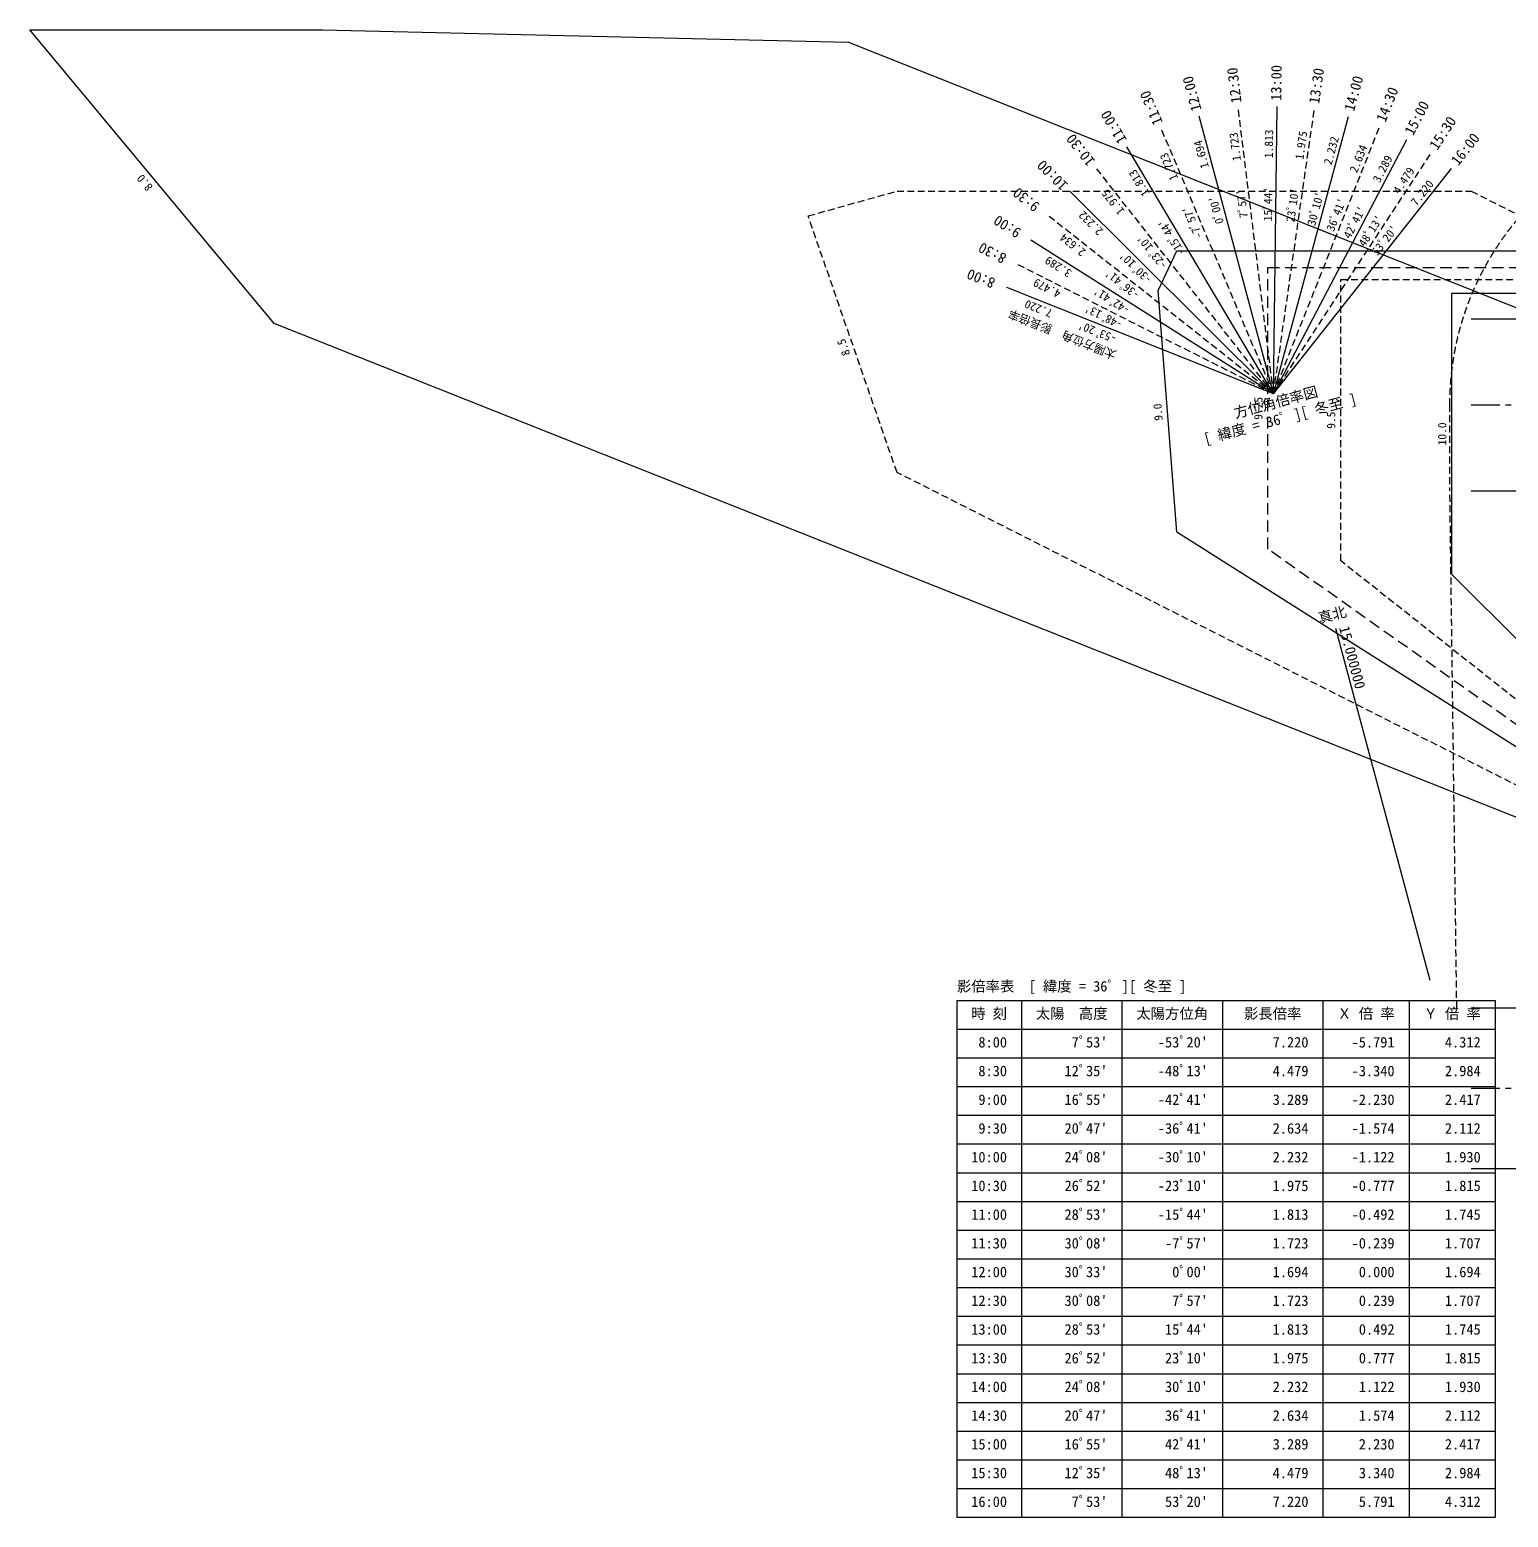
# Model space of a CAD drawing. Units: millimetres at full size. Extents: x -73935 to 48141, y -29131 to 53126.
# Drawn here: x -73935 to -22433, y -29131 to 22671 of the extents above; entities that cross this region are included whole.
import ezdxf
from ezdxf.enums import TextEntityAlignment as Align

# ---------------------------------------------------------------- set-up
doc = ezdxf.new("R2010")
doc.units = ezdxf.units.MM
doc.header["$LTSCALE"] = 200
for name, pattern in [('CHAIN1', [8, 5, -1, 1, -1]), ('DASHED1', [1.8, 1.2, -0.6]), ('DASHED2', [3, 2, -1])]:
    doc.linetypes.add(name, pattern=pattern)
for name, color, linetype in [('0-0_敷地', 7, 'Continuous'), ('0-1_建物配置', 7, 'Continuous'), ('0-2_ 5m10mライン', 7, 'DASHED1'), ('0-3_ 日影図', 7, 'Continuous'), ('0-6_影倍率表', 7, 'Continuous'), ('0-8_方位角倍率図', 7, 'Continuous')]:
    doc.layers.add(name, color=color, linetype=linetype)
doc.styles.add('ＭＳ ゴシック', font='')
doc.styles.get('ＭＳ ゴシック').set_extended_font_data('MS Gothic')

msp = doc.modelspace()

# ---------------------------------------------------------------- linework, layer by layer
at = {"layer": '0-0_敷地'}
for p, q in [((-23728.5, 12609), (25152.9, 12606.5)), ((-23728.8, 6609), (25152.5, 6606.5)), ((-23728.8, -11389.8), (25152.5, -11389.8)), ((-23728.8, -16989.8), (25152.5, -16989.8))]:
    msp.add_line(p, q, dxfattribs=at)
at = {"layer": '0-0_敷地', "linetype": 'CHAIN1'}
for p, q in [((-23728.7, 9609), (25152.7, 9606.5)), ((-23728.8, -14189.8), (25152.5, -14189.8))]:
    msp.add_line(p, q, dxfattribs=at)
at = {"layer": '0-1_建物配置'}
msp.add_line((-25152.5, -10440.7), (-28438.1, 1821.3), dxfattribs=at)
at = {"layer": '0-2_ 5m10mライン'}
for p, q in [((-24477.1, 9609.1), (-24477.3, 6609.1)), ((-24476.4, 6475.2), (-24236.4, -11523.2))]:
    msp.add_line(p, q, dxfattribs=at)
msp.add_arc((-14477.1, 9608.6), 10000, 89.99704, 179.99704, dxfattribs=at)
at = {"layer": '0-3_ 日影図'}
for points in [[(-11736.9, -8890.5), (-65415.1, 12439), (-73934.6, 22671.4)], [(-73934.6, 22671.4), (-63734.8, 22671.3), (-45416.3, 22239.5), (8262.4, 908.3)], [(-34632.7, 13589.6), (-33973.4, 14972.6), (-13973.8, 14973.3), (8262.4, 908.3)], [(-11736.9, -8890.5), (-33972.6, 5172.8), (-34632.7, 13589.6)], [(-11736.9, -8890.5), (-24401.9, 3697), (-24401, 13497.3)], [(-24401, 13497.3), (-4401.4, 13497.9), (8262.4, 908.3)]]:
    msp.add_lwpolyline(points, dxfattribs=at)
at = {"layer": '0-3_ 日影図', "linetype": 'DASHED1'}
for points in [[(-46820.9, 16186.2), (-43723.8, 17052.1), (-23723.8, 17051), (8262.4, 908.3)], [(-11736.9, -8890.5), (-43724.7, 7251.8), (-46820.9, 16186.2)], [(-28270.3, 13974.7), (-8269.1, 13975.8), (8262.4, 908.3)], [(-11736.9, -8890.5), (-28269.6, 4174.9), (-28270.3, 13974.7)]]:
    msp.add_lwpolyline(points, dxfattribs=at)
at = {"layer": '0-3_ 日影図', "linetype": 'DASHED2'}
for points in [[(-11736.9, -8890.5), (-30805.1, 4586.6), (-30804.2, 14386.8)], [(-30804.2, 14386.8), (-10804.6, 14387.5), (8262.4, 908.3)]]:
    msp.add_lwpolyline(points, dxfattribs=at)
at = {"layer": '0-6_影倍率表', "color": 4}
for p, q in [((-41639.3, -11131.3), (-41639.3, -29131.3)), ((-39389.3, -11131.3), (-39389.3, -29131.3)), ((-35889.3, -11131.3), (-35889.3, -29131.3)), ((-32389.3, -11131.3), (-32389.3, -29131.3)), ((-28889.3, -11131.3), (-28889.3, -29131.3)), ((-25889.3, -11131.3), (-25889.3, -29131.3)), ((-41639.3, -12131.3), (-22889.3, -12131.3)), ((-41639.3, -13131.3), (-22889.3, -13131.3)), ((-41639.3, -14131.3), (-22889.3, -14131.3)), ((-41639.3, -15131.3), (-22889.3, -15131.3)), ((-41639.3, -16131.3), (-22889.3, -16131.3)), ((-41639.3, -17131.3), (-22889.3, -17131.3)), ((-41639.3, -18131.3), (-22889.3, -18131.3)), ((-41639.3, -19131.3), (-22889.3, -19131.3)), ((-41639.3, -20131.3), (-22889.3, -20131.3)), ((-41639.3, -21131.3), (-22889.3, -21131.3)), ((-41639.3, -22131.3), (-22889.3, -22131.3)), ((-41639.3, -23131.3), (-22889.3, -23131.3)), ((-41639.3, -24131.3), (-22889.3, -24131.3)), ((-41639.3, -25131.3), (-22889.3, -25131.3)), ((-41639.3, -26131.3), (-22889.3, -26131.3)), ((-41639.3, -27131.3), (-22889.3, -27131.3)), ((-41639.3, -28131.3), (-22889.3, -28131.3)), ((-41639.3, -29131.3), (-22889.3, -29131.3))]:
    msp.add_line(p, q, dxfattribs=at)
msp.add_lwpolyline([(-41639.3, -11131.3), (-22889.3, -11131.3), (-22889.3, -29131.3)], dxfattribs=at)
at = {"layer": '0-8_方位角倍率図', "color": 4, "linetype": 'DASHED1'}
for q in [(-31837, 19922.1), (-29189.2, 19895.9), (-34511.6, 19205.4), (-26916.5, 19290), (-25132, 18362.9), (-36791.6, 17858.9), (-38456.9, 16197.8), (-39538.8, 14502.6)]:
    msp.add_line((-30611, 9997.5), q, dxfattribs=at)
at = {"layer": '0-8_方位角倍率図', "color": 4}
for q in [(-30482.9, 19996.7), (-33199.2, 19656.8), (-27993.5, 19648.9), (-25964.2, 18852.3), (-35721.6, 18593), (-24409.2, 17842.1), (-37703.6, 17047.1), (-39062.7, 15342.6), (-39904.3, 13690.2)]:
    msp.add_line((-30611, 9997.5), q, dxfattribs=at)

# ---------------------------------------------------------------- texts
at = {"layer": '0-1_建物配置', "color": 6, "style": 'ＭＳ ゴシック'}
for s, rotation, p in [('真北', 15, (-28972.9, 1885.1)), ('15.000000', 285, (-28438.1, 1821.3))]:
    msp.add_text(s, height=366.6, rotation=rotation, dxfattribs=at).set_placement(p, align=Align.BOTTOM_LEFT)
at = {"layer": '0-3_ 日影図', "style": 'ＭＳ ゴシック'}
for s, rotation, p in [('8.0', 129.781, (-69559.7, 17260.7)), ('8.5', 109.113, (-45269.1, 11402.8)), ('9.25', 89.995, (-30904.7, 9086.7)), ('9.0', 94.484, (-34378.9, 9074.3)), ('9.5', 90.004, (-28369.9, 8774.8)), ('10.0', 89.995, (-24501.5, 8197.1))]:
    msp.add_text(s, height=293.3, rotation=rotation, dxfattribs=at).set_placement(p, align=Align.BOTTOM_LEFT)
at = {"layer": '0-6_影倍率表', "style": 'ＭＳ ゴシック'}
for s, p in [('影倍率表  [ 緯度 = 36ﾟ ][ 冬至 ]', (-41639.3, -10931.3)), ('時 刻', (-41139.3, -11881.3)), ('太陽\u3000高度', (-38889.3, -11881.3)), ('太陽方位角', (-35389.3, -11881.3)), (' 影長倍率 ', (-31889.3, -11881.3)), ('Ｘ 倍 率', (-28389.3, -11881.3)), ('Ｙ 倍 率', (-25389.3, -11881.3)), (' 8:00', (-41139.3, -12881.3)), (" 7ﾟ53'", (-37889.3, -12881.3)), ("-53ﾟ20'", (-34639.3, -12881.3)), ('7.220', (-30639.3, -12881.3)), ('-5.791', (-27889.3, -12881.3)), ('4.312', (-24639.3, -12881.3)), (' 8:30', (-41139.3, -13881.3)), (" 12ﾟ35'", (-38139.3, -13881.3)), ("-48ﾟ13'", (-34639.3, -13881.3)), ('4.479', (-30639.3, -13881.3)), ('-3.340', (-27889.3, -13881.3)), ('2.984', (-24639.3, -13881.3)), (' 9:00', (-41139.3, -14881.3)), (" 16ﾟ55'", (-38139.3, -14881.3)), ("-42ﾟ41'", (-34639.3, -14881.3)), ('3.289', (-30639.3, -14881.3)), ('-2.230', (-27889.3, -14881.3)), ('2.417', (-24639.3, -14881.3)), (' 9:30', (-41139.3, -15881.3)), (" 20ﾟ47'", (-38139.3, -15881.3)), ("-36ﾟ41'", (-34639.3, -15881.3)), ('2.634', (-30639.3, -15881.3)), ('-1.574', (-27889.3, -15881.3)), ('2.112', (-24639.3, -15881.3)), ('10:00', (-41139.3, -16881.3)), (" 24ﾟ08'", (-38139.3, -16881.3)), ("-30ﾟ10'", (-34639.3, -16881.3)), ('2.232', (-30639.3, -16881.3)), ('-1.122', (-27889.3, -16881.3)), ('1.930', (-24639.3, -16881.3)), ('10:30', (-41139.3, -17881.3)), (" 26ﾟ52'", (-38139.3, -17881.3)), ("-23ﾟ10'", (-34639.3, -17881.3)), ('1.975', (-30639.3, -17881.3)), ('-0.777', (-27889.3, -17881.3)), ('1.815', (-24639.3, -17881.3)), ('11:00', (-41139.3, -18881.3)), (" 28ﾟ53'", (-38139.3, -18881.3)), ("-15ﾟ44'", (-34639.3, -18881.3)), ('1.813', (-30639.3, -18881.3)), ('-0.492', (-27889.3, -18881.3)), ('1.745', (-24639.3, -18881.3)), ('11:30', (-41139.3, -19881.3)), (" 30ﾟ08'", (-38139.3, -19881.3)), ("-7ﾟ57'", (-34389.3, -19881.3)), ('1.723', (-30639.3, -19881.3)), ('-0.239', (-27889.3, -19881.3)), ('1.707', (-24639.3, -19881.3)), ('12:00', (-41139.3, -20881.3)), (" 30ﾟ33'", (-38139.3, -20881.3)), (" 0ﾟ00'", (-34389.3, -20881.3)), ('1.694', (-30639.3, -20881.3)), ('0.000', (-27639.3, -20881.3)), ('1.694', (-24639.3, -20881.3)), ('12:30', (-41139.3, -21881.3)), (" 30ﾟ08'", (-38139.3, -21881.3)), (" 7ﾟ57'", (-34389.3, -21881.3)), ('1.723', (-30639.3, -21881.3)), ('0.239', (-27639.3, -21881.3)), ('1.707', (-24639.3, -21881.3)), ('13:00', (-41139.3, -22881.3)), (" 28ﾟ53'", (-38139.3, -22881.3)), (" 15ﾟ44'", (-34639.3, -22881.3)), ('1.813', (-30639.3, -22881.3)), ('0.492', (-27639.3, -22881.3)), ('1.745', (-24639.3, -22881.3)), ('13:30', (-41139.3, -23881.3)), (" 26ﾟ52'", (-38139.3, -23881.3)), (" 23ﾟ10'", (-34639.3, -23881.3)), ('1.975', (-30639.3, -23881.3)), ('0.777', (-27639.3, -23881.3)), ('1.815', (-24639.3, -23881.3)), (" 24ﾟ08'", (-38139.3, -24881.3)), (" 30ﾟ10'", (-34639.3, -24881.3)), ('14:00', (-41139.3, -24881.3)), ('2.232', (-30639.3, -24881.3)), ('1.122', (-27639.3, -24881.3)), ('1.930', (-24639.3, -24881.3)), (" 20ﾟ47'", (-38139.3, -25881.3)), (" 36ﾟ41'", (-34639.3, -25881.3)), ('14:30', (-41139.3, -25881.3)), ('2.634', (-30639.3, -25881.3)), ('1.574', (-27639.3, -25881.3)), ('2.112', (-24639.3, -25881.3)), ('15:00', (-41139.3, -26881.3)), (" 16ﾟ55'", (-38139.3, -26881.3)), (" 42ﾟ41'", (-34639.3, -26881.3)), ('3.289', (-30639.3, -26881.3)), ('2.230', (-27639.3, -26881.3)), ('2.417', (-24639.3, -26881.3)), ('15:30', (-41139.3, -27881.3)), (" 12ﾟ35'", (-38139.3, -27881.3)), (" 48ﾟ13'", (-34639.3, -27881.3)), ('4.479', (-30639.3, -27881.3)), ('3.340', (-27639.3, -27881.3)), ('2.984', (-24639.3, -27881.3)), ('16:00', (-41139.3, -28881.3)), (" 7ﾟ53'", (-37889.3, -28881.3)), (" 53ﾟ20'", (-34639.3, -28881.3)), ('7.220', (-30639.3, -28881.3)), ('5.791', (-27639.3, -28881.3)), ('4.312', (-24639.3, -28881.3))]:
    msp.add_text(s, height=366.6, dxfattribs=at).set_placement(p, align=Align.BOTTOM_LEFT)
at = {"layer": '0-8_方位角倍率図', "style": 'ＭＳ ゴシック'}
for s, height, rotation, p in [('12:30', 366.6, 97.042, (-31613.4, 20151.3)), ('13:00', 366.6, 89.266, (-30230.4, 20193.5)), ('13:30', 366.6, 81.826, (-28913.3, 20058.4)), ('12:00', 366.6, 105, (-33009.5, 19914.7)), ('14:00', 366.6, 74.826, (-27699.8, 19776.5)), ('11:30', 366.6, 112.958, (-34359.4, 19487.1)), ('14:30', 366.6, 68.318, (-26610.3, 19383.5)), ('11:00', 366.6, 120.734, (-35608.9, 18892.7)), ('15:00', 366.6, 62.31, (-25649.9, 18913.2)), ('1.813', 293.3, 89.266, (-30546, 18197.4)), ('15:30', 366.6, 56.776, (-24813.3, 18393.3)), ('10:30', 366.6, 128.174, (-36718.7, 18170.6)), ('1.694', 293.3, 105, (-32772, 17907.8)), ('1.723', 293.3, 97.042, (-31656, 18130.8)), ('1.975', 293.3, 81.826, (-29484.7, 18119.9)), ('2.232', 293.3, 74.826, (-28503.2, 17922.1)), ('2.634', 293.3, 68.318, (-27618.7, 17632.2)), ('16:00', 366.6, 51.671, (-24089.1, 17844)), ('1.723', 293.3, 112.958, (-33846.4, 17532.4)), ('3.289', 293.3, 62.31, (-26836.1, 17277)), ('10:00', 366.6, 135.174, (-37669.2, 17365.4)), ('1.813', 293.3, 120.734, (-34836.1, 17025.4)), ('4.479', 293.3, 56.776, (-26151.7, 16879.1)), (' 9:30', 366.6, 141.682, (-38458.8, 16518)), ('1.975', 293.3, 128.174, (-35710.5, 16419.1)), (" 15ﾟ44'", 293.3, 89.266, (-30576.7, 15797.6)), (" 23ﾟ10'", 293.3, 81.826, (-29826, 15744.3)), ('7.220', 293.3, 51.671, (-25556.9, 16454.9)), (" 0ﾟ00'", 293.3, 105, (-32202.6, 15782.7)), (" 7ﾟ57'", 293.3, 97.042, (-31386.3, 15947.4)), (" 30ﾟ10'", 293.3, 74.826, (-29131.4, 15605.8)), (" 36ﾟ41'", 293.3, 68.318, (-28505.4, 15402)), (' 9:00', 366.6, 147.69, (-39098.1, 15660.8)), ('2.232', 293.3, 135.174, (-36455.1, 15749.8)), ("-7ﾟ57'", 293.3, 112.958, (-32988.2, 15506.7)), (" 42ﾟ41'", 293.3, 62.31, (-27951.3, 15151.9)), (" 48ﾟ13'", 293.3, 56.776, (-27466.6, 14871.4)), ('2.634', 293.3, 141.682, (-37069.4, 15050.4)), ("-15ﾟ44'", 293.3, 120.734, (-33609.5, 14962.5)), (" 53ﾟ20'", 293.3, 51.671, (-27045.4, 14572.2)), (' 8:30', 366.6, 153.224, (-39604.7, 14815.9)), ("-23ﾟ10'", 293.3, 128.174, (-34227.2, 14532.4)), ('3.289', 293.3, 147.69, (-37562.8, 14346.7)), ("-30ﾟ10'", 293.3, 135.174, (-34752.9, 14057.9)), (' 8:00', 366.6, 158.329, (-39997.8, 13996.4)), ('4.479', 293.3, 153.224, (-37949.8, 13656)), ("-36ﾟ41'", 293.3, 141.682, (-35186.4, 13562.3)), ("-42ﾟ41'", 293.3, 147.69, (-35534.4, 13063.9)), ('7.220', 293.3, 158.329, (-38246.3, 12988.4)), ("-48ﾟ13'", 293.3, 153.224, (-35807.1, 12574.8)), (' 影長倍率 ', 293.3, 158.329, (-38066.5, 12357.4)), ("-53ﾟ20'", 293.3, 158.329, (-36015.9, 12102.1)), ('太陽方位角', 293.3, 158.329, (-36022, 11545)), ('[ 緯度 = 36ﾟ ][ 冬至 ]', 366.6, 15, (-32956.8, 8126.7)), ('方位角倍率図', 366.6, 15, (-31904.6, 9029.8))]:
    msp.add_text(s, height=height, rotation=rotation, dxfattribs=at).set_placement(p, align=Align.BOTTOM_LEFT)

doc.saveas('drawing.dxf')
